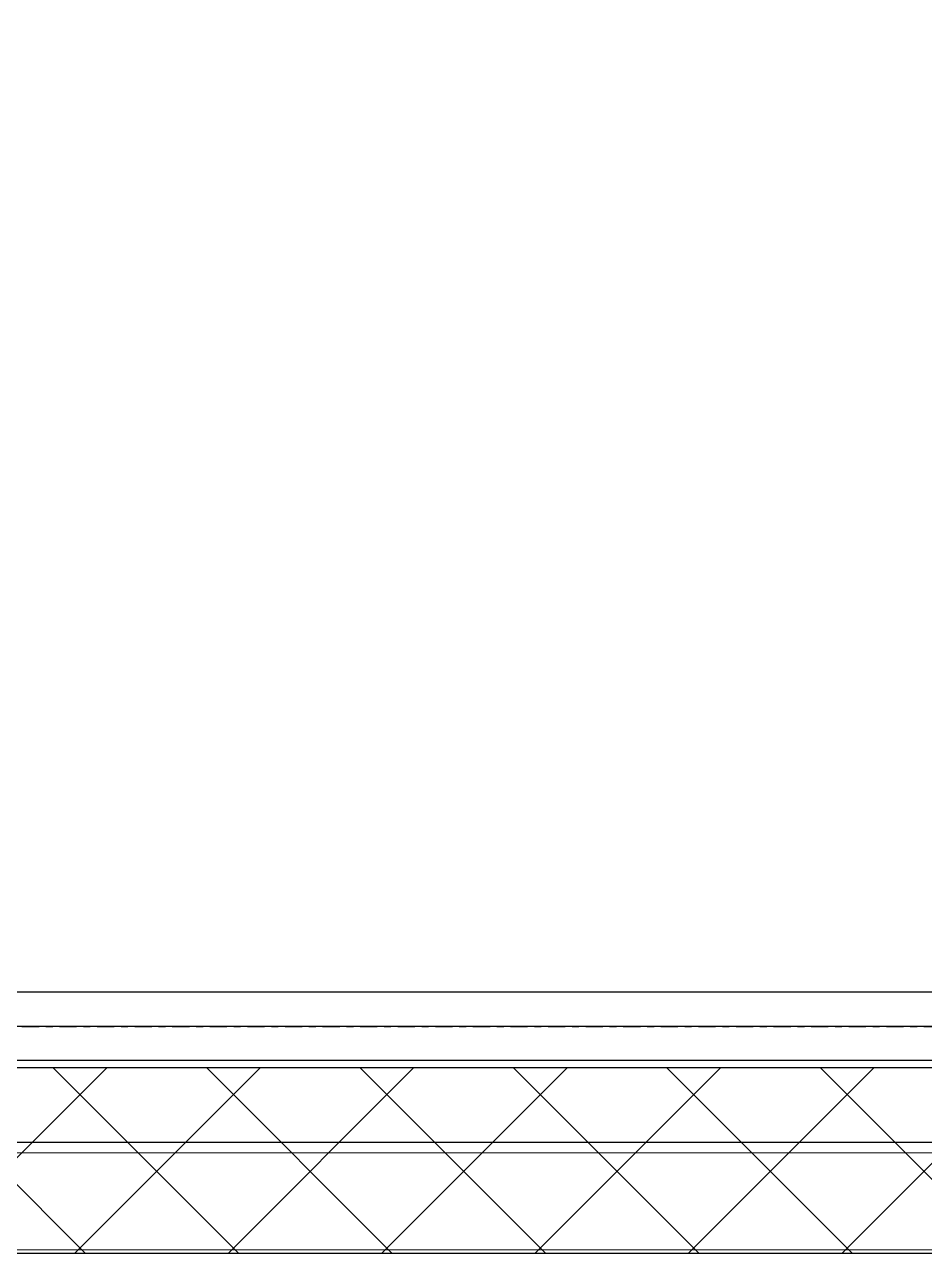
# Model space of a CAD drawing. Header units: millimetres. Extents: x 20905 to 43117, y -15595 to -5301.
# Drawn here: x 26092.95 to 26106.12, y -15139.38 to -15121.41 of the extents above; entities that cross this region are included whole.
import ezdxf

# ---------------------------------------------------------------- set-up
doc = ezdxf.new("R2010")
doc.units = ezdxf.units.MM
doc.header["$LTSCALE"] = 0.2
doc.linetypes.add('CENTER', pattern=[2, 1.25, -0.25, 0.25, -0.25])
doc.layers.add('HOU', color=7, linetype='Continuous', lineweight=13)
for name, color, linetype in [('LCM', 5, 'Continuous'), ('LENS', 6, 'Continuous'), ('tape', 62, 'Continuous')]:
    doc.layers.add(name, color=color, linetype=linetype)

# ---------------------------------------------------------------- blocks, each defined once
blk = doc.blocks.new('LCM')
at = {"layer": 'tape', "linetype": 'ByBlock'}
h = blk.add_hatch(dxfattribs=at)
h.set_pattern_fill('ANSI37', color=256, scale=0.5, style=0)
h.set_pattern_definition([(45, (-4594.2397, 2209.7575), (-1.122532, 1.122532), []), (135, (-4594.2397, 2209.7575), (-1.122532, -1.122532), [])])
edge = h.paths.add_edge_path()
edge.add_line((33.171, -226.368), (31.171, -225.368))
edge.add_line((31.171, -225.368), (-3.32, -225.368))
edge.add_arc((-3.32, -224.868), 0.5, 180, 270, ccw=False)
edge.add_line((-3.82, -224.868), (-3.82, 2.732))
edge.add_arc((-3.32, 2.732), 0.5, 90, 180, ccw=False)
edge.add_line((-3.32, 3.232), (138.68, 3.232))
edge.add_arc((138.68, 2.732), 0.5, 0, 90, ccw=False)
edge.add_line((139.18, 2.732), (139.18, -224.868))
edge.add_arc((138.68, -224.868), 0.5, -90, 0, ccw=False)
edge.add_line((138.68, -225.368), (85.386, -225.368))
edge.add_line((85.386, -225.368), (83.711, -226.368))
edge.add_line((83.711, -226.368), (33.171, -226.368))
h.paths.add_polyline_path([(-1.1, -218.64), (136.46, -218.64), (136.46, 1.1), (-1.1, 1.1)], flags=16)
at = {"layer": 'HOU', "linetype": 'ByBlock'}
for p, q in [((-3.77, 2.682), (-3.77, -224.818)), ((-2.35, -2.8), (-2.35, -216.3))]:
    blk.add_line(p, q, dxfattribs=at)
at = {"layer": 'LCM', "linetype": 'ByBlock'}
for points in [[(-2.2, 2), (137.56, 2), (137.56, -223.8), (-2.2, -223.8)], [(137.56, -220.1), (-2.2, -220.1), (-2.2, 2), (137.56, 2)], [(-1, 1), (136.36, 1), (136.36, -218.54), (-1, -218.54)], [(0, 0), (135.36, 0), (135.36, -216.576), (0, -216.576)]]:
    blk.add_lwpolyline(points, close=True, dxfattribs=at)
at = {"layer": 'LCM', "linetype": 'CENTER'}
blk.add_lwpolyline([(-0.5, -217.076), (135.86, -217.076), (135.86, 0.5), (-0.5, 0.5)], close=True, dxfattribs=at)
at = {"layer": 'tape', "linetype": 'ByBlock'}
blk.add_lwpolyline([(33.171, -226.368), (31.171, -225.368), (-3.32, -225.368, -0.414214), (-3.82, -224.868), (-3.82, 2.732, -0.414214), (-3.32, 3.232), (138.68, 3.232, -0.414214), (139.18, 2.732), (139.18, -224.868, -0.414214), (138.68, -225.368), (85.386, -225.368), (85.386, -225.368), (83.711, -226.368)], format="xyb", close=True, dxfattribs=at)
blk.add_lwpolyline([(-1.1, -218.64), (136.46, -218.64), (136.46, 1.1), (-1.1, 1.1)], close=True, dxfattribs=at)

msp = doc.modelspace()

# ---------------------------------------------------------------- linework, layer by layer
at = {"layer": 'LENS', "linetype": 'Continuous'}
msp.add_lwpolyline([(25898.2158, -14999.7031), (26115.7918, -14999.7031), (26115.7918, -15136.0631), (25898.2158, -15136.0631)], close=True, dxfattribs=at)

# ---------------------------------------------------------------- block references
at = {"layer": 'LCM', "rotation": 90}
msp.add_blockref('LCM', (25898.7158, -15135.5631), dxfattribs=at)

doc.saveas('drawing.dxf')
